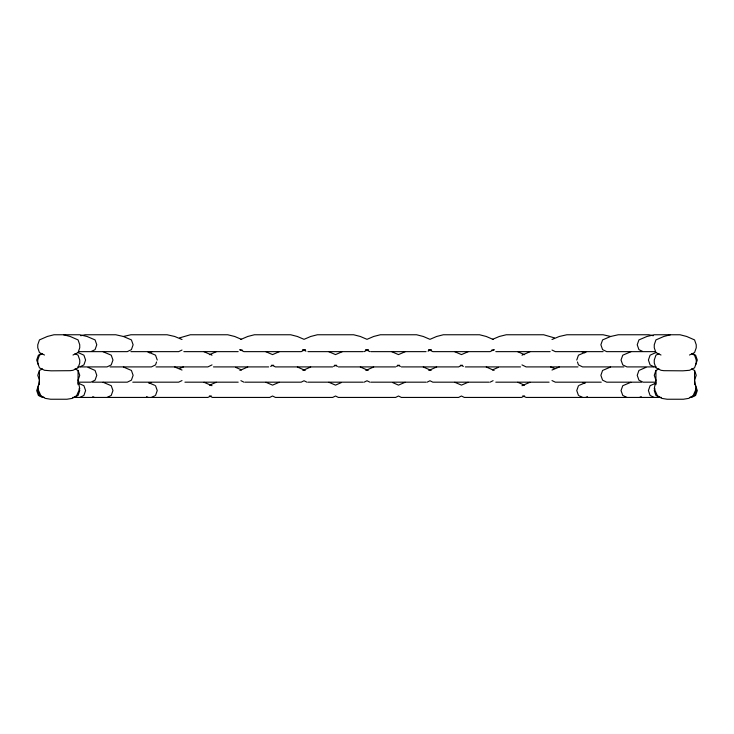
<?xml version="1.0" encoding="UTF-8"?>
<svg xmlns="http://www.w3.org/2000/svg" width="734" height="734" viewBox="0 0 734 734"><rect width="100%" height="100%" fill="white"/><g stroke="black" fill="none" stroke-linecap="round" stroke-linejoin="round"><path stroke-width="1.1" d="M42.48 368.936L39.443 370.45L37.764 375.303L39.443 380.157L37.764 388.69L40.884 395.69L45.214 398.36L50.591 399.241L66.922 399.241L72.299 398.36L76.62 395.69L79.74 388.69L78.07 380.157L79.74 375.303L78.07 370.45L75.033 368.936M38.434 388.625L37.764 390.571L39.443 395.424L43.489 397.433M658.967 368.936L655.93 370.45L654.26 375.303L655.93 380.157L654.26 388.69L657.38 395.69L661.701 398.36L667.078 399.241L683.409 399.241L688.786 398.36L693.116 395.69L696.236 388.69L694.557 380.157L696.236 375.303L694.557 370.45L691.52 368.936M654.93 388.625L654.26 390.571L655.93 395.424L659.985 397.433M38.388 385.708L36.7 390.571L38.388 395.424L42.471 397.433L44.508 397.433M695.612 364.899L697.3 360.036L695.612 355.183L692.547 353.669M156.553 361.981L155.535 364.899L151.406 366.908L110.1 366.908M155.535 395.424L157.241 390.571L155.535 385.708M576.759 360.036L578.465 355.183L586.484 351.742M578.465 385.708L576.759 390.571L578.465 395.424M42.48 353.669L39.443 355.183L37.764 360.036L37.764 363.064L39.443 367.844L44.508 370.294L51.123 370.826L70.198 370.679L72.996 370.294L78.07 367.844L79.74 363.064L79.74 360.036L78.07 355.183L75.033 353.669M74.015 397.433L78.07 395.424L79.74 390.571L79.07 388.625M209.41 354.678L216.264 351.742M240.89 339.411L247.743 336.475L254.423 334.759L290.673 334.759L297.353 336.475L304.032 339.328L310.711 336.475L317.391 334.759L353.641 334.759L360.321 336.475L367 339.328L373.679 336.475L380.359 334.759L416.609 334.759L423.289 336.475L429.968 339.328L436.647 336.475L443.327 334.759L479.577 334.759L486.257 336.475L493.11 339.411M209.41 385.203L216.264 382.267M239.88 370.45L247.743 367M270.644 366.431L272.553 365.486L275.415 366.908L332.658 366.908M305.216 349.632L301.169 351.641L243.927 351.641L239.88 349.632M302.848 370.45L310.711 367M333.612 366.431L335.521 365.486L337.429 366.431M364.137 351.641L368.184 349.632M365.816 370.45L373.679 367M364.137 382.175L367 380.753L369.863 382.175M396.571 366.431L398.479 365.486L400.388 366.431M428.06 351.173L431.152 349.632M428.784 370.45L436.647 367M427.105 382.175L429.968 380.753L432.831 382.175L489.046 382.175M494.12 349.632L490.073 351.641L432.831 351.641L428.784 349.632M490.073 382.175L493.11 380.662M524.59 395.929L521.553 397.433L464.31 397.433L461.447 396.011L458.585 397.433L401.342 397.433L398.479 396.011L395.617 397.433L338.383 397.433L335.521 396.011L332.658 397.433L275.415 397.433L272.553 396.011L269.69 397.433L212.447 397.433L209.41 395.929M658.967 353.669L655.93 355.183L654.26 360.036L654.26 363.064L655.93 367.844L661.004 370.294L663.802 370.679L682.877 370.826L689.492 370.294L694.557 367.844L696.236 363.064L696.236 360.036L694.557 355.183L691.52 353.669M690.51 397.433L694.557 395.424L696.236 390.571L695.566 388.625M41.453 353.669L38.388 355.183L36.7 360.036L38.388 364.899M79.823 397.433L83.905 395.424L85.594 390.571L83.905 385.708L77.896 382.983M492.395 339.411L499.304 336.475L506.286 334.759L543.646 334.759L554.482 337.906M492.395 369.945L498.34 367.358M212.016 364.899L207.887 366.908L156.021 366.908M151.406 397.433L154.709 395.828M211.19 395.828L207.887 397.433L72.538 397.433M521.984 355.183L530.003 351.742M521.984 385.708L530.003 382.267M579.291 385.304L585.512 382.625M585.805 397.433L587.457 396.635M639.598 397.433L641.25 396.635M182.014 350.035L178.665 351.641L130.863 351.641M107.045 397.433L111.229 395.424L112.972 390.571L111.229 385.708L103.09 382.267M182.014 380.561L178.665 382.175L132.771 382.175M551.986 339.512L559.29 336.475L566.877 334.759L603.045 334.759L610.633 336.475L618.267 334.759L648.874 334.759L653.251 335.741M551.986 370.046L559.29 367M72.996 355.027L78.07 352.577L79.74 347.797L79.74 344.778L78.07 339.915L70.198 336.475L63.528 334.759M689.492 355.027L694.557 352.577L696.236 347.797L696.236 344.778L694.557 339.915L686.694 336.475L680.014 334.759L654.242 334.759L646.948 336.475L638.929 339.915L637.222 344.778L638.929 349.632L643.057 351.641L655.545 351.641M279.232 351.742L272.553 354.595L265.873 351.742M342.191 351.742L335.521 354.595L328.841 351.742M279.232 382.267L272.553 385.121L265.873 382.267M405.159 351.742L398.479 354.595L391.809 351.742M341.237 382.625L335.521 385.121L328.841 382.267M468.127 351.742L461.447 354.595L454.768 351.742M405.159 382.267L398.479 385.121L392.763 382.625M468.127 382.267L461.447 385.121L454.768 382.267M179.518 337.906L190.354 334.759L227.714 334.759L234.697 336.475L241.605 339.411M179.518 368.431L183.362 367M656.104 352.458L650.095 355.183L648.406 360.036L650.095 364.899L654.178 366.908L656.26 366.908M656.104 382.983L650.095 385.708L648.406 390.571L650.095 395.424L654.178 397.433M149.167 352.815L152.085 351.742M149.167 383.341L151.112 382.625M610.605 336.475L602.586 339.915L600.88 344.778L602.586 349.632L606.715 351.641L642.534 351.641M610.605 367L602.586 370.45L600.88 375.303L602.586 380.157L606.715 382.175L641.553 382.175M645.975 367.358L638.929 370.45L637.222 375.303L638.929 380.157L643.057 382.175L655.545 382.175M630.91 351.742L622.771 355.183L621.028 360.036L622.771 364.899L626.955 366.908L653.673 366.908M630.91 382.267L622.771 385.708L621.028 390.571L622.771 395.424L626.955 397.433M670.472 334.759L663.802 336.475L655.93 339.915L654.26 344.778L654.26 347.797L655.93 352.577L661.004 355.027M80.749 335.741L85.126 334.759L115.733 334.759L123.395 336.475L130.955 334.759L167.123 334.759L174.71 336.475L182.014 339.512M239.935 350.017L242.202 350.017M302.903 350.017L305.17 350.017M365.871 350.017L368.129 350.017M428.83 350.017L431.097 350.017M491.798 350.017L494.065 350.017M78.455 351.641L90.943 351.641L95.071 349.632L96.778 344.778L95.071 339.915L87.052 336.475L79.758 334.759L53.986 334.759L47.306 336.475L39.443 339.915L37.764 344.778L37.764 347.797L39.443 352.577L44.508 355.027M91.466 351.641L127.285 351.641L131.414 349.632L133.12 344.778L131.414 339.915L123.395 336.475M183.839 351.641L238.201 351.641M307.922 351.641L363.119 351.641M370.881 351.641L426.078 351.641M495.799 351.641L550.161 351.641M603.137 351.641L555.335 351.641L551.986 350.035M271.415 365.284L273.681 365.284M334.383 365.284L336.649 365.284M397.351 365.284L399.617 365.284M460.319 365.284L462.585 365.284M77.74 366.908L79.823 366.908L83.905 364.899L85.594 360.036L83.905 355.183L77.896 352.458M80.327 366.908L107.045 366.908L111.229 364.899L112.972 360.036L111.229 355.183L103.09 351.742M213.466 366.908L268.662 366.908M338.383 366.908L395.617 366.908M401.342 366.908L458.585 366.908L461.447 365.486L463.356 366.431M465.338 366.908L520.534 366.908M577.979 366.908L526.113 366.908L521.984 364.899M623.9 366.908L582.594 366.908L578.465 364.899L577.447 361.981M78.455 382.175L90.943 382.175L95.071 380.157L96.778 375.303L95.071 370.45L88.025 367.358M92.447 382.175L127.285 382.175L131.414 380.157L133.12 375.303L131.414 370.45L123.395 367M184.922 382.175L238.201 382.175M244.954 382.175L301.169 382.175L304.032 380.753L306.895 382.175M307.922 382.175L363.119 382.175M370.881 382.175L426.078 382.175M495.799 382.175L549.078 382.175M601.229 382.175L555.335 382.175L551.986 380.561M661.462 397.433L526.113 397.433L522.81 395.828M689.492 397.433L691.529 397.433L695.612 395.424L697.3 390.571L695.612 385.708M174.71 367L182.014 370.046M581.915 351.742L584.833 352.815M582.888 382.625L584.833 383.341M203.997 351.742L212.016 355.183M147.516 351.742L155.535 355.183L157.241 360.036M203.997 382.267L212.016 385.708M148.488 382.625L154.709 385.304M550.638 367L554.482 368.431M235.66 367.358L241.605 369.945M517.736 351.742L524.59 354.678M486.257 367L494.12 370.45M517.736 382.267L524.59 385.203M423.289 367L431.152 370.45M360.321 367L368.184 370.45M297.353 367L305.216 370.45M579.291 395.828L582.594 397.433M146.543 396.635L148.195 397.433M92.75 396.635L94.402 397.433M365.816 349.632L369.863 351.641M302.848 349.632L305.94 351.173M240.89 380.662L243.927 382.175M694.557 370.45L694.557 384.726M655.93 370.45L655.93 384.726M78.07 370.45L78.07 384.726M39.443 370.45L39.443 384.726"/></g></svg>
